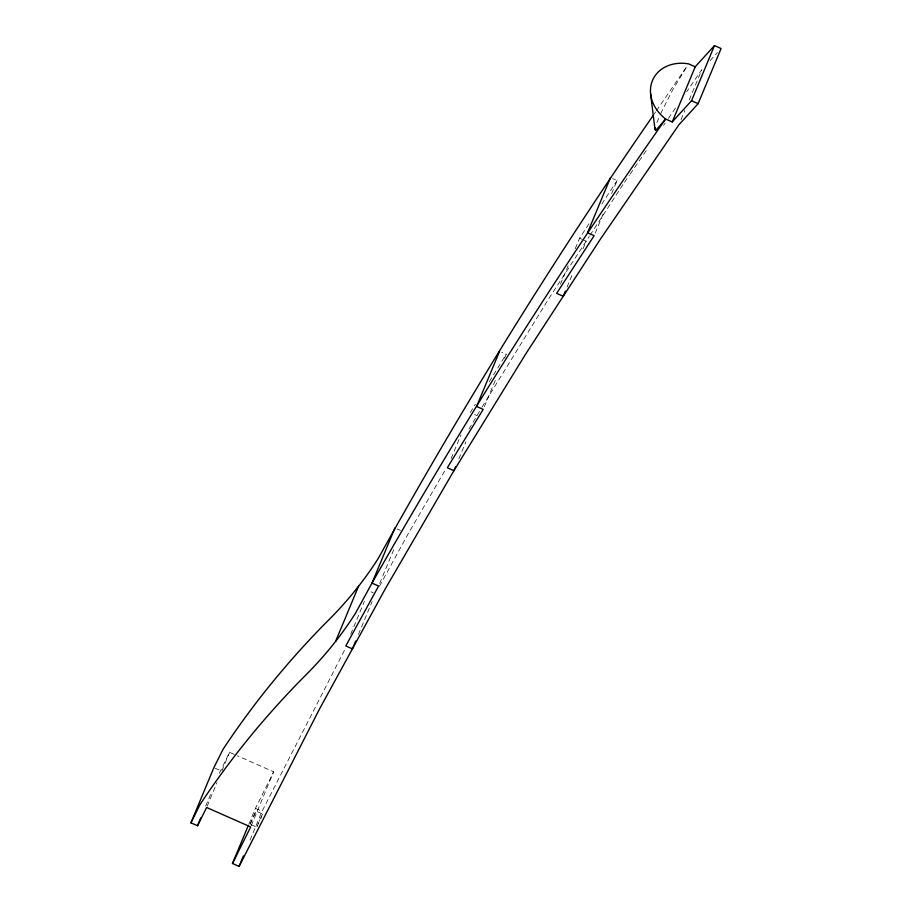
<?xml version="1.0" encoding="UTF-8"?>
<svg xmlns="http://www.w3.org/2000/svg" width="912" height="912" viewBox="0 0 912 912"><rect width="100%" height="100%" fill="white"/><g stroke="black" fill="none" stroke-linecap="round" stroke-linejoin="round"><path stroke-width="0.68" stroke-dasharray="4.56 3.42" d="M250.23 824.174L255.987 811.042L262.599 813.96L261.242 817.517M262.599 814.028L260.467 818.258M250.139 824.186L255.964 811.053M256.956 826.489L257.629 824.779M656.914 122.63L659.581 116.098M205.724 806.06L211.732 791.616M219.382 773.239L229.585 752.343L236.06 755.216M207.172 806.174L217.01 782.542M221.935 770.731L229.585 752.343M248.885 824.095L255.44 808.34L273.646 771.814L237.359 755.786M251.245 825.645L273.646 771.814M250.025 840.146L262.052 811.258L345.352 648.58M350.721 634.136L364.39 601.316M358.427 634.421L372.096 601.601M379.688 583.418L394.987 546.653M451.121 458.576L460.959 434.944M458.827 458.873L465.929 441.807M484.306 406.763L496.333 377.876M504.53 358.188L506.171 354.244L501.76 352.294M560.458 284.168L568.108 265.791M575.21 248.725L579.576 238.214L589.528 222.916M567.059 287.086L573.078 272.642M582.916 249.01L586.188 241.133L582.882 239.674M595.24 233.062L603.436 213.362M611.633 193.675L617.093 180.542L612.693 178.592M681.047 119.597L684.866 110.409M689.244 99.91L701.807 69.711L686.656 91.781M257.857 824.22L258.655 822.339M260.695 818.805L260.98 818.144M259.247 820.971L259.863 819.592M660.653 113.658L672.315 90.562L687.158 66.131M258.883 822.886L258.324 824.117M257.583 825.668L257.207 826.432M379.472 586.245L408.154 533.828L446.093 468.529M468.985 429.096L481.262 408.394M470.25 412.623L475.38 404.29M489.311 381.649L506.171 354.244M481.992 407.208L548.716 298.748L589.255 236.425M601.783 204.083L617.093 180.542M590.018 235.25L622.942 184.646M653.972 114.296L655.58 111.948M656.378 110.785L687.785 65.048M624.503 182.297L629.303 175.309M630.112 174.135L646.893 149.693M663.594 125.377L665.179 123.063M668.359 118.423L676.316 106.841M710.072 60.637L717.413 52.554M579.576 238.214L581.788 239.195M474.662 414.572L476.862 415.541M397.142 528.96L400.448 530.419M370.967 591.785L373.168 592.754M214.97 768.178L220.476 770.606M255.44 808.34L262.052 811.258M251.245 824.744L256.751 827.173"/><path stroke-width="1.37" d="M248.338 825.406L232.48 863.482L239.092 866.4L319.667 708.704L385.206 588.97L453.914 470.683L525.768 353.89L600.746 238.602L678.859 124.853L698.136 103.66L721.084 48.518L714.472 45.6L695.206 66.793L688.594 63.874A37.711 31.133 26.5 0 0 652.468 80.552A37.711 31.133 26.5 0 0 665.635 119.016L655.671 130.541L655.295 127.919M232.48 863.482L250.697 826.956L206.625 807.485L197.528 825.748L190.916 822.829L213.864 767.687L222.973 749.425A2432.247 1370.633 22.6 0 1 322.894 625.803L329.278 619.396A1045.414 589.118 22.6 0 0 355.851 589.688L359.909 584.535A1045.414 589.118 22.6 0 0 378.548 557.939C462.76 406.091 554.348 258.267 653.163 115.471M197.528 825.748L200.8 817.87M239.092 866.4L243.47 855.901M335.582 641.421L358.53 586.291M394.942 527.98L371.982 583.121L355.589 613.081A1045.414 589.118 22.6 0 1 336.95 639.677L332.903 644.83A1045.414 589.118 22.6 0 1 306.329 674.527L299.945 680.945A2432.247 1370.633 22.6 0 0 200.013 804.566L190.916 822.829M355.691 640.988L352.42 648.865L345.808 645.947L378.594 586.04L371.982 583.121C462.293 423.772 560.39 268.903 665.635 119.016L672.247 121.934L691.524 100.742L714.472 45.6M499.559 351.325L476.6 406.467L483.212 409.385L447.302 467.765L453.914 470.683L455.544 466.75M610.481 177.623L587.533 232.765L594.145 235.684L556.628 293.356L563.24 296.275L565.429 291.031M672.247 121.934L695.206 66.793M691.524 100.742L698.136 103.66M650.598 93.833L655.033 129.721"/></g></svg>
